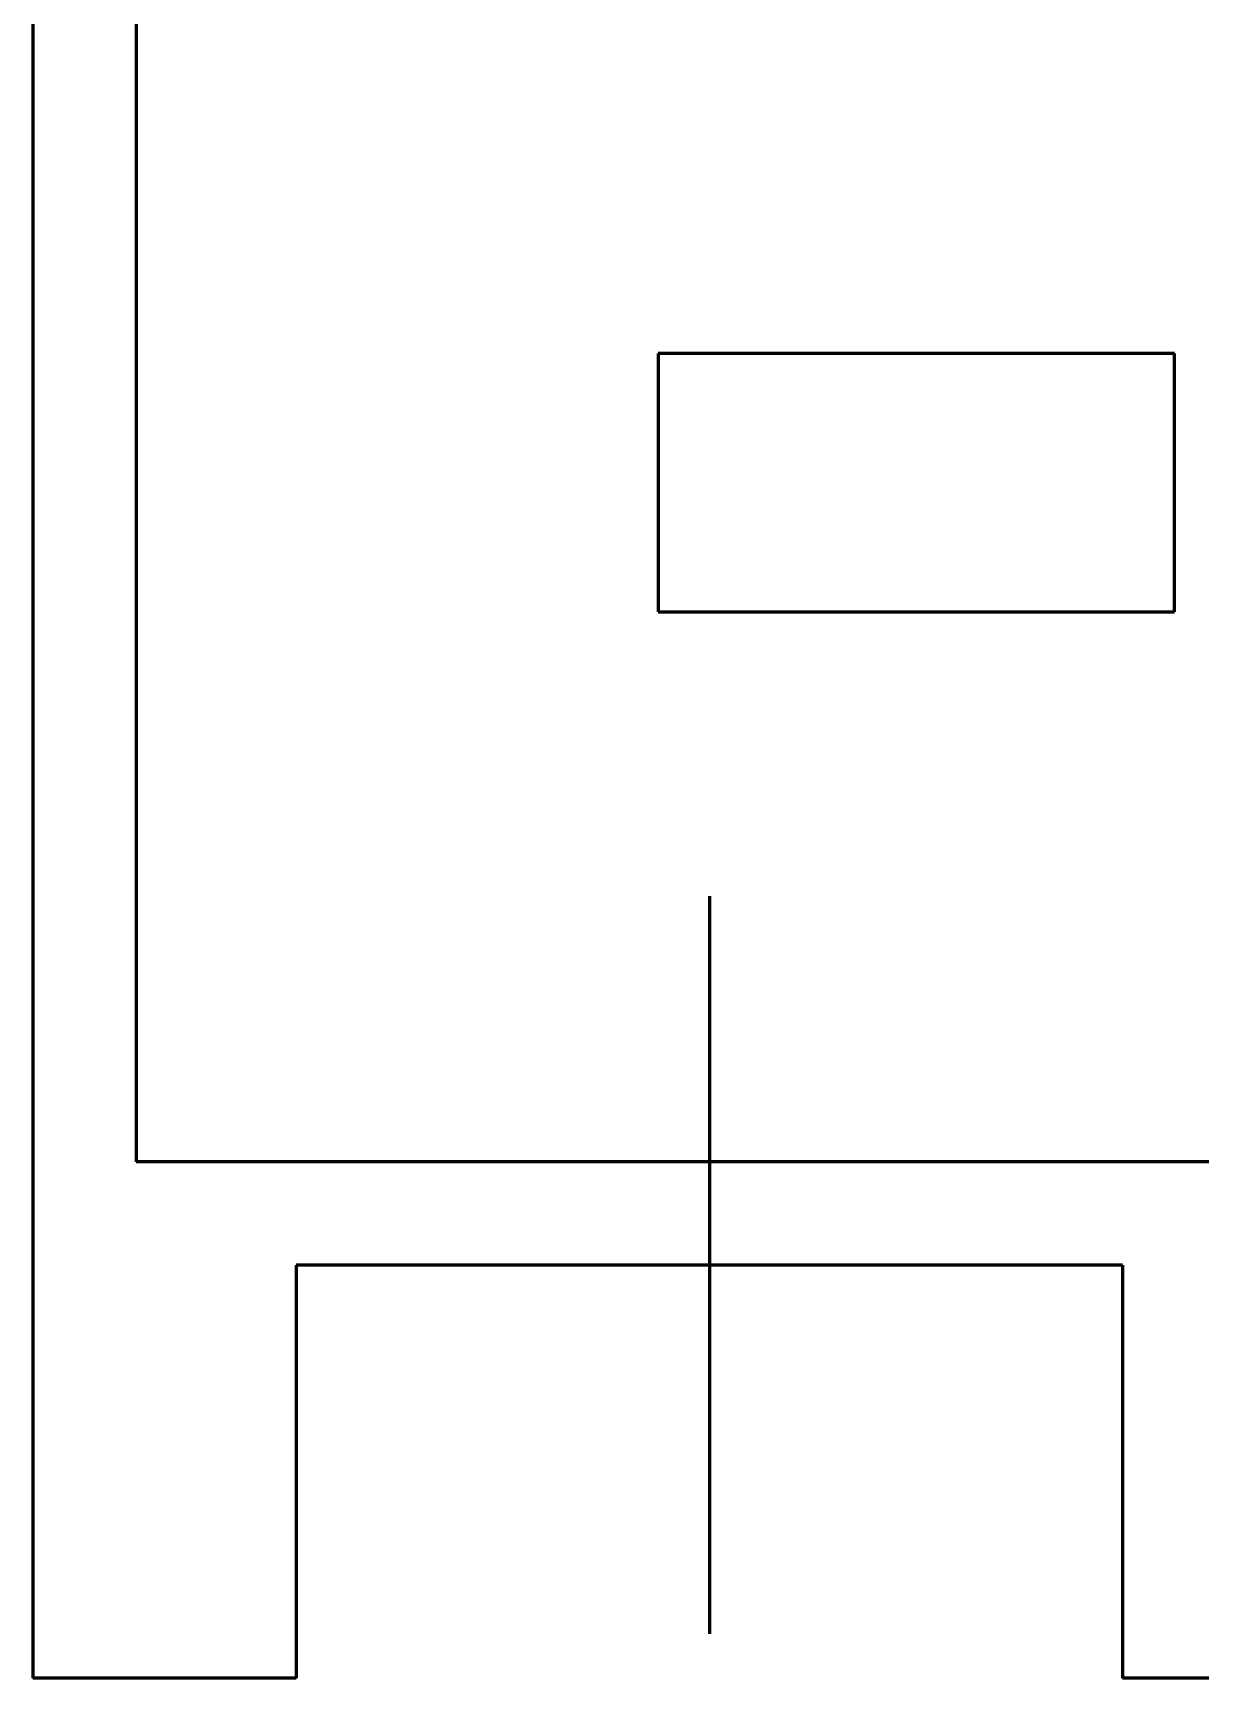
# Model space of a CAD drawing. Extents: x 0 to 297, y 0 to 292.
# Drawn here: x 179.39 to 185.04, y 98.77 to 106.74 of the extents above; entities that cross this region are included whole.
import ezdxf

# ---------------------------------------------------------------- set-up
doc = ezdxf.new("R2010")
doc.units = 0
doc.header["$MEASUREMENT"] = 0
doc.linetypes.add('K5LT_BASIC', pattern=[0])
doc.layers.add('Системный слой', color=7, linetype='Continuous')

# ---------------------------------------------------------------- blocks, each defined once
blk = doc.blocks.new('*U')
at = {"layer": 'Системный слой', "linetype": 'K5LT_BASIC', "lineweight": 60}
for p, q in [((184.918, 105.1825), (182.418, 105.1825)), ((182.418, 105.1825), (182.418, 103.9325)), ((184.918, 103.9325), (184.918, 105.1825)), ((182.418, 103.9325), (184.918, 103.9325))]:
    blk.add_line(p, q, dxfattribs=at)

msp = doc.modelspace()

# ---------------------------------------------------------------- linework, layer by layer
at = {"layer": 'Системный слой', "linetype": 'K5LT_BASIC', "lineweight": 60}
for p, q in [((179.3913, 112.0189), (179.3913, 106.5779)), ((179.3913, 112.0189), (179.3913, 100.5189)), ((179.8917, 112.0189), (179.8917, 101.2689)), ((179.3913, 106.5779), (179.3913, 98.7689)), ((182.6666, 102.5551), (182.6666, 98.9832)), ((187.3913, 101.2689), (179.8917, 101.2689)), ((184.6666, 100.7692), (180.6666, 100.7692)), ((180.6666, 100.7692), (180.6666, 98.7692)), ((184.6666, 100.7692), (184.667, 98.7692)), ((180.6666, 98.7692), (179.3913, 98.7689)), ((189.1416, 98.7692), (184.667, 98.7692))]:
    msp.add_line(p, q, dxfattribs=at)

# ---------------------------------------------------------------- block references
at = {"layer": 'Системный слой'}
msp.add_blockref('*U', (0, 0), dxfattribs=at)
msp.add_blockref('*U', (0, 0), dxfattribs=at)
msp.add_blockref('*U', (0, 0), dxfattribs=at)
msp.add_blockref('*U', (0, 0), dxfattribs=at)
msp.add_blockref('*U', (0, 0), dxfattribs=at)
msp.add_blockref('*U', (0, 0), dxfattribs=at)
msp.add_blockref('*U', (0, 0), dxfattribs=at)
msp.add_blockref('*U', (0, 0), dxfattribs=at)
msp.add_blockref('*U', (0, 0), dxfattribs=at)
msp.add_blockref('*U', (0, 0), dxfattribs=at)
msp.add_blockref('*U', (0, 0), dxfattribs=at)
msp.add_blockref('*U', (0, 0), dxfattribs=at)
msp.add_blockref('*U', (0, 0), dxfattribs=at)
msp.add_blockref('*U', (0, 0), dxfattribs=at)
msp.add_blockref('*U', (0, 0), dxfattribs=at)
msp.add_blockref('*U', (0, 0), dxfattribs=at)
msp.add_blockref('*U', (0, 0), dxfattribs=at)
msp.add_blockref('*U', (0, 0), dxfattribs=at)
msp.add_blockref('*U', (0, 0), dxfattribs=at)
msp.add_blockref('*U', (0, 0), dxfattribs=at)
msp.add_blockref('*U', (0, 0), dxfattribs=at)
msp.add_blockref('*U', (0, 0), dxfattribs=at)
msp.add_blockref('*U', (0, 0), dxfattribs=at)
msp.add_blockref('*U', (0, 0), dxfattribs=at)
msp.add_blockref('*U', (0, 0), dxfattribs=at)
msp.add_blockref('*U', (0, 0), dxfattribs=at)
msp.add_blockref('*U', (0, 0), dxfattribs=at)
msp.add_blockref('*U', (0, 0), dxfattribs=at)
msp.add_blockref('*U', (0, 0), dxfattribs=at)
msp.add_blockref('*U', (0, 0), dxfattribs=at)
msp.add_blockref('*U', (0, 0), dxfattribs=at)
msp.add_blockref('*U', (0, 0), dxfattribs=at)
msp.add_blockref('*U', (0, 0), dxfattribs=at)
msp.add_blockref('*U', (0, 0), dxfattribs=at)
msp.add_blockref('*U', (0, 0), dxfattribs=at)
msp.add_blockref('*U', (0, 0), dxfattribs=at)
msp.add_blockref('*U', (0, 0), dxfattribs=at)
msp.add_blockref('*U', (0, 0), dxfattribs=at)
msp.add_blockref('*U', (0, 0), dxfattribs=at)
msp.add_blockref('*U', (0, 0), dxfattribs=at)
msp.add_blockref('*U', (0, 0), dxfattribs=at)
msp.add_blockref('*U', (0, 0), dxfattribs=at)
msp.add_blockref('*U', (0, 0), dxfattribs=at)
msp.add_blockref('*U', (0, 0), dxfattribs=at)
msp.add_blockref('*U', (0, 0), dxfattribs=at)
msp.add_blockref('*U', (0, 0), dxfattribs=at)
msp.add_blockref('*U', (0, 0), dxfattribs=at)
msp.add_blockref('*U', (0, 0), dxfattribs=at)
msp.add_blockref('*U', (0, 0), dxfattribs=at)
msp.add_blockref('*U', (0, 0), dxfattribs=at)
msp.add_blockref('*U', (0, 0), dxfattribs=at)
msp.add_blockref('*U', (0, 0), dxfattribs=at)
msp.add_blockref('*U', (0, 0), dxfattribs=at)
msp.add_blockref('*U', (0, 0), dxfattribs=at)
msp.add_blockref('*U', (0, 0), dxfattribs=at)
msp.add_blockref('*U', (0, 0), dxfattribs=at)
msp.add_blockref('*U', (0, 0), dxfattribs=at)
msp.add_blockref('*U', (0, 0), dxfattribs=at)
msp.add_blockref('*U', (0, 0), dxfattribs=at)
msp.add_blockref('*U', (0, 0), dxfattribs=at)
msp.add_blockref('*U', (0, 0), dxfattribs=at)
msp.add_blockref('*U', (0, 0), dxfattribs=at)
msp.add_blockref('*U', (0, 0), dxfattribs=at)
msp.add_blockref('*U', (0, 0), dxfattribs=at)
msp.add_blockref('*U', (0, 0), dxfattribs=at)
msp.add_blockref('*U', (0, 0), dxfattribs=at)
msp.add_blockref('*U', (0, 0), dxfattribs=at)
msp.add_blockref('*U', (0, 0), dxfattribs=at)
msp.add_blockref('*U', (0, 0), dxfattribs=at)
msp.add_blockref('*U', (0, 0), dxfattribs=at)
msp.add_blockref('*U', (0, 0), dxfattribs=at)
msp.add_blockref('*U', (0, 0), dxfattribs=at)
msp.add_blockref('*U', (0, 0), dxfattribs=at)
msp.add_blockref('*U', (0, 0), dxfattribs=at)
msp.add_blockref('*U', (0, 0), dxfattribs=at)
msp.add_blockref('*U', (0, 0), dxfattribs=at)
msp.add_blockref('*U', (0, 0), dxfattribs=at)
msp.add_blockref('*U', (0, 0), dxfattribs=at)
msp.add_blockref('*U', (0, 0), dxfattribs=at)
msp.add_blockref('*U', (0, 0), dxfattribs=at)
msp.add_blockref('*U', (0, 0), dxfattribs=at)
msp.add_blockref('*U', (0, 0), dxfattribs=at)
msp.add_blockref('*U', (0, 0), dxfattribs=at)
msp.add_blockref('*U', (0, 0), dxfattribs=at)
msp.add_blockref('*U', (0, 0), dxfattribs=at)
msp.add_blockref('*U', (0, 0), dxfattribs=at)
msp.add_blockref('*U', (0, 0), dxfattribs=at)
msp.add_blockref('*U', (0, 0), dxfattribs=at)
msp.add_blockref('*U', (0, 0), dxfattribs=at)
msp.add_blockref('*U', (0, 0), dxfattribs=at)
msp.add_blockref('*U', (0, 0), dxfattribs=at)
msp.add_blockref('*U', (0, 0), dxfattribs=at)
msp.add_blockref('*U', (0, 0), dxfattribs=at)
msp.add_blockref('*U', (0, 0), dxfattribs=at)
msp.add_blockref('*U', (0, 0), dxfattribs=at)
msp.add_blockref('*U', (0, 0), dxfattribs=at)
msp.add_blockref('*U', (0, 0), dxfattribs=at)
msp.add_blockref('*U', (0, 0), dxfattribs=at)
msp.add_blockref('*U', (0, 0), dxfattribs=at)
msp.add_blockref('*U', (0, 0), dxfattribs=at)
msp.add_blockref('*U', (0, 0), dxfattribs=at)
msp.add_blockref('*U', (0, 0), dxfattribs=at)
msp.add_blockref('*U', (0, 0), dxfattribs=at)
msp.add_blockref('*U', (0, 0), dxfattribs=at)
msp.add_blockref('*U', (0, 0), dxfattribs=at)
msp.add_blockref('*U', (0, 0), dxfattribs=at)
msp.add_blockref('*U', (0, 0), dxfattribs=at)
msp.add_blockref('*U', (0, 0), dxfattribs=at)
msp.add_blockref('*U', (0, 0), dxfattribs=at)
msp.add_blockref('*U', (0, 0), dxfattribs=at)
msp.add_blockref('*U', (0, 0), dxfattribs=at)
msp.add_blockref('*U', (0, 0), dxfattribs=at)
msp.add_blockref('*U', (0, 0), dxfattribs=at)
msp.add_blockref('*U', (0, 0), dxfattribs=at)
msp.add_blockref('*U', (0, 0), dxfattribs=at)
msp.add_blockref('*U', (0, 0), dxfattribs=at)
msp.add_blockref('*U', (0, 0), dxfattribs=at)
msp.add_blockref('*U', (0, 0), dxfattribs=at)
msp.add_blockref('*U', (0, 0), dxfattribs=at)
msp.add_blockref('*U', (0, 0), dxfattribs=at)
msp.add_blockref('*U', (0, 0), dxfattribs=at)
msp.add_blockref('*U', (0, 0), dxfattribs=at)
msp.add_blockref('*U', (0, 0), dxfattribs=at)
msp.add_blockref('*U', (0, 0), dxfattribs=at)
msp.add_blockref('*U', (0, 0), dxfattribs=at)
msp.add_blockref('*U', (0, 0), dxfattribs=at)
msp.add_blockref('*U', (0, 0), dxfattribs=at)
msp.add_blockref('*U', (0, 0), dxfattribs=at)
msp.add_blockref('*U', (0, 0), dxfattribs=at)
msp.add_blockref('*U', (0, 0), dxfattribs=at)
msp.add_blockref('*U', (0, 0), dxfattribs=at)
msp.add_blockref('*U', (0, 0), dxfattribs=at)
msp.add_blockref('*U', (0, 0), dxfattribs=at)
msp.add_blockref('*U', (0, 0), dxfattribs=at)
msp.add_blockref('*U', (0, 0), dxfattribs=at)
msp.add_blockref('*U', (0, 0), dxfattribs=at)
msp.add_blockref('*U', (0, 0), dxfattribs=at)
msp.add_blockref('*U', (0, 0), dxfattribs=at)
msp.add_blockref('*U', (0, 0), dxfattribs=at)
msp.add_blockref('*U', (0, 0), dxfattribs=at)
msp.add_blockref('*U', (0, 0), dxfattribs=at)
msp.add_blockref('*U', (0, 0), dxfattribs=at)
msp.add_blockref('*U', (0, 0), dxfattribs=at)
msp.add_blockref('*U', (0, 0), dxfattribs=at)
msp.add_blockref('*U', (0, 0), dxfattribs=at)
msp.add_blockref('*U', (0, 0), dxfattribs=at)
msp.add_blockref('*U', (0, 0), dxfattribs=at)
msp.add_blockref('*U', (0, 0), dxfattribs=at)
msp.add_blockref('*U', (0, 0), dxfattribs=at)
msp.add_blockref('*U', (0, 0), dxfattribs=at)
msp.add_blockref('*U', (0, 0), dxfattribs=at)
msp.add_blockref('*U', (0, 0), dxfattribs=at)
msp.add_blockref('*U', (0, 0), dxfattribs=at)
msp.add_blockref('*U', (0, 0), dxfattribs=at)
msp.add_blockref('*U', (0, 0), dxfattribs=at)
msp.add_blockref('*U', (0, 0), dxfattribs=at)
msp.add_blockref('*U', (0, 0), dxfattribs=at)
msp.add_blockref('*U', (0, 0), dxfattribs=at)
msp.add_blockref('*U', (0, 0), dxfattribs=at)
msp.add_blockref('*U', (0, 0), dxfattribs=at)
msp.add_blockref('*U', (0, 0), dxfattribs=at)
msp.add_blockref('*U', (0, 0), dxfattribs=at)
msp.add_blockref('*U', (0, 0), dxfattribs=at)
msp.add_blockref('*U', (0, 0), dxfattribs=at)
msp.add_blockref('*U', (0, 0), dxfattribs=at)
msp.add_blockref('*U', (0, 0), dxfattribs=at)
msp.add_blockref('*U', (0, 0), dxfattribs=at)
msp.add_blockref('*U', (0, 0), dxfattribs=at)
msp.add_blockref('*U', (0, 0), dxfattribs=at)
msp.add_blockref('*U', (0, 0), dxfattribs=at)
msp.add_blockref('*U', (0, 0), dxfattribs=at)
msp.add_blockref('*U', (0, 0), dxfattribs=at)
msp.add_blockref('*U', (0, 0), dxfattribs=at)
msp.add_blockref('*U', (0, 0), dxfattribs=at)
msp.add_blockref('*U', (0, 0), dxfattribs=at)
msp.add_blockref('*U', (0, 0), dxfattribs=at)
msp.add_blockref('*U', (0, 0), dxfattribs=at)
msp.add_blockref('*U', (0, 0), dxfattribs=at)
msp.add_blockref('*U', (0, 0), dxfattribs=at)
msp.add_blockref('*U', (0, 0), dxfattribs=at)
msp.add_blockref('*U', (0, 0), dxfattribs=at)
msp.add_blockref('*U', (0, 0), dxfattribs=at)
msp.add_blockref('*U', (0, 0), dxfattribs=at)
msp.add_blockref('*U', (0, 0), dxfattribs=at)
msp.add_blockref('*U', (0, 0), dxfattribs=at)
msp.add_blockref('*U', (0, 0), dxfattribs=at)
msp.add_blockref('*U', (0, 0), dxfattribs=at)
msp.add_blockref('*U', (0, 0), dxfattribs=at)
msp.add_blockref('*U', (0, 0), dxfattribs=at)
msp.add_blockref('*U', (0, 0), dxfattribs=at)
msp.add_blockref('*U', (0, 0), dxfattribs=at)
msp.add_blockref('*U', (0, 0), dxfattribs=at)
msp.add_blockref('*U', (0, 0), dxfattribs=at)
msp.add_blockref('*U', (0, 0), dxfattribs=at)
msp.add_blockref('*U', (0, 0), dxfattribs=at)
msp.add_blockref('*U', (0, 0), dxfattribs=at)
msp.add_blockref('*U', (0, 0), dxfattribs=at)
msp.add_blockref('*U', (0, 0), dxfattribs=at)
msp.add_blockref('*U', (0, 0), dxfattribs=at)
msp.add_blockref('*U', (0, 0), dxfattribs=at)
msp.add_blockref('*U', (0, 0), dxfattribs=at)
msp.add_blockref('*U', (0, 0), dxfattribs=at)
msp.add_blockref('*U', (0, 0), dxfattribs=at)
msp.add_blockref('*U', (0, 0), dxfattribs=at)
msp.add_blockref('*U', (0, 0), dxfattribs=at)
msp.add_blockref('*U', (0, 0), dxfattribs=at)
msp.add_blockref('*U', (0, 0), dxfattribs=at)
msp.add_blockref('*U', (0, 0), dxfattribs=at)
msp.add_blockref('*U', (0, 0), dxfattribs=at)
msp.add_blockref('*U', (0, 0), dxfattribs=at)
msp.add_blockref('*U', (0, 0), dxfattribs=at)
msp.add_blockref('*U', (0, 0), dxfattribs=at)
msp.add_blockref('*U', (0, 0), dxfattribs=at)
msp.add_blockref('*U', (0, 0), dxfattribs=at)
msp.add_blockref('*U', (0, 0), dxfattribs=at)
msp.add_blockref('*U', (0, 0), dxfattribs=at)
msp.add_blockref('*U', (0, 0), dxfattribs=at)
msp.add_blockref('*U', (0, 0), dxfattribs=at)
msp.add_blockref('*U', (0, 0), dxfattribs=at)
msp.add_blockref('*U', (0, 0), dxfattribs=at)
msp.add_blockref('*U', (0, 0), dxfattribs=at)
msp.add_blockref('*U', (0, 0), dxfattribs=at)
msp.add_blockref('*U', (0, 0), dxfattribs=at)
msp.add_blockref('*U', (0, 0), dxfattribs=at)
msp.add_blockref('*U', (0, 0), dxfattribs=at)
msp.add_blockref('*U', (0, 0), dxfattribs=at)
msp.add_blockref('*U', (0, 0), dxfattribs=at)
msp.add_blockref('*U', (0, 0), dxfattribs=at)
msp.add_blockref('*U', (0, 0), dxfattribs=at)
msp.add_blockref('*U', (0, 0), dxfattribs=at)
msp.add_blockref('*U', (0, 0), dxfattribs=at)
msp.add_blockref('*U', (0, 0), dxfattribs=at)
msp.add_blockref('*U', (0, 0), dxfattribs=at)
msp.add_blockref('*U', (0, 0), dxfattribs=at)
msp.add_blockref('*U', (0, 0), dxfattribs=at)
msp.add_blockref('*U', (0, 0), dxfattribs=at)
msp.add_blockref('*U', (0, 0), dxfattribs=at)
msp.add_blockref('*U', (0, 0), dxfattribs=at)
msp.add_blockref('*U', (0, 0), dxfattribs=at)
msp.add_blockref('*U', (0, 0), dxfattribs=at)
msp.add_blockref('*U', (0, 0), dxfattribs=at)
msp.add_blockref('*U', (0, 0), dxfattribs=at)
msp.add_blockref('*U', (0, 0), dxfattribs=at)
msp.add_blockref('*U', (0, 0), dxfattribs=at)
msp.add_blockref('*U', (0, 0), dxfattribs=at)
msp.add_blockref('*U', (0, 0), dxfattribs=at)
msp.add_blockref('*U', (0, 0), dxfattribs=at)
msp.add_blockref('*U', (0, 0), dxfattribs=at)
msp.add_blockref('*U', (0, 0), dxfattribs=at)
msp.add_blockref('*U', (0, 0), dxfattribs=at)
msp.add_blockref('*U', (0, 0), dxfattribs=at)
msp.add_blockref('*U', (0, 0), dxfattribs=at)
msp.add_blockref('*U', (0, 0), dxfattribs=at)
msp.add_blockref('*U', (0, 0), dxfattribs=at)
msp.add_blockref('*U', (0, 0), dxfattribs=at)
msp.add_blockref('*U', (0, 0), dxfattribs=at)
msp.add_blockref('*U', (0, 0), dxfattribs=at)
msp.add_blockref('*U', (0, 0), dxfattribs=at)
msp.add_blockref('*U', (0, 0), dxfattribs=at)
msp.add_blockref('*U', (0, 0), dxfattribs=at)
msp.add_blockref('*U', (0, 0), dxfattribs=at)
msp.add_blockref('*U', (0, 0), dxfattribs=at)
msp.add_blockref('*U', (0, 0), dxfattribs=at)
msp.add_blockref('*U', (0, 0), dxfattribs=at)
msp.add_blockref('*U', (0, 0), dxfattribs=at)
msp.add_blockref('*U', (0, 0), dxfattribs=at)
msp.add_blockref('*U', (0, 0), dxfattribs=at)
msp.add_blockref('*U', (0, 0), dxfattribs=at)
msp.add_blockref('*U', (0, 0), dxfattribs=at)
msp.add_blockref('*U', (0, 0), dxfattribs=at)
msp.add_blockref('*U', (0, 0), dxfattribs=at)
msp.add_blockref('*U', (0, 0), dxfattribs=at)
msp.add_blockref('*U', (0, 0), dxfattribs=at)
msp.add_blockref('*U', (0, 0), dxfattribs=at)
msp.add_blockref('*U', (0, 0), dxfattribs=at)
msp.add_blockref('*U', (0, 0), dxfattribs=at)
msp.add_blockref('*U', (0, 0), dxfattribs=at)
msp.add_blockref('*U', (0, 0), dxfattribs=at)
msp.add_blockref('*U', (0, 0), dxfattribs=at)
msp.add_blockref('*U', (0, 0), dxfattribs=at)
msp.add_blockref('*U', (0, 0), dxfattribs=at)
msp.add_blockref('*U', (0, 0), dxfattribs=at)
msp.add_blockref('*U', (0, 0), dxfattribs=at)
msp.add_blockref('*U', (0, 0), dxfattribs=at)
msp.add_blockref('*U', (0, 0), dxfattribs=at)
msp.add_blockref('*U', (0, 0), dxfattribs=at)
msp.add_blockref('*U', (0, 0), dxfattribs=at)
msp.add_blockref('*U', (0, 0), dxfattribs=at)
msp.add_blockref('*U', (0, 0), dxfattribs=at)
msp.add_blockref('*U', (0, 0), dxfattribs=at)
msp.add_blockref('*U', (0, 0), dxfattribs=at)
msp.add_blockref('*U', (0, 0), dxfattribs=at)
msp.add_blockref('*U', (0, 0), dxfattribs=at)
msp.add_blockref('*U', (0, 0), dxfattribs=at)
msp.add_blockref('*U', (0, 0), dxfattribs=at)
msp.add_blockref('*U', (0, 0), dxfattribs=at)
msp.add_blockref('*U', (0, 0), dxfattribs=at)
msp.add_blockref('*U', (0, 0), dxfattribs=at)
msp.add_blockref('*U', (0, 0), dxfattribs=at)
msp.add_blockref('*U', (0, 0), dxfattribs=at)
msp.add_blockref('*U', (0, 0), dxfattribs=at)
msp.add_blockref('*U', (0, 0), dxfattribs=at)
msp.add_blockref('*U', (0, 0), dxfattribs=at)
msp.add_blockref('*U', (0, 0), dxfattribs=at)
msp.add_blockref('*U', (0, 0), dxfattribs=at)
msp.add_blockref('*U', (0, 0), dxfattribs=at)
msp.add_blockref('*U', (0, 0), dxfattribs=at)
msp.add_blockref('*U', (0, 0), dxfattribs=at)
msp.add_blockref('*U', (0, 0), dxfattribs=at)
msp.add_blockref('*U', (0, 0), dxfattribs=at)
msp.add_blockref('*U', (0, 0), dxfattribs=at)
msp.add_blockref('*U', (0, 0), dxfattribs=at)
msp.add_blockref('*U', (0, 0), dxfattribs=at)
msp.add_blockref('*U', (0, 0), dxfattribs=at)
msp.add_blockref('*U', (0, 0), dxfattribs=at)
msp.add_blockref('*U', (0, 0), dxfattribs=at)
msp.add_blockref('*U', (0, 0), dxfattribs=at)
msp.add_blockref('*U', (0, 0), dxfattribs=at)
msp.add_blockref('*U', (0, 0), dxfattribs=at)
msp.add_blockref('*U', (0, 0), dxfattribs=at)
msp.add_blockref('*U', (0, 0), dxfattribs=at)
msp.add_blockref('*U', (0, 0), dxfattribs=at)
msp.add_blockref('*U', (0, 0), dxfattribs=at)
msp.add_blockref('*U', (0, 0), dxfattribs=at)
msp.add_blockref('*U', (0, 0), dxfattribs=at)
msp.add_blockref('*U', (0, 0), dxfattribs=at)
msp.add_blockref('*U', (0, 0), dxfattribs=at)
msp.add_blockref('*U', (0, 0), dxfattribs=at)
msp.add_blockref('*U', (0, 0), dxfattribs=at)
msp.add_blockref('*U', (0, 0), dxfattribs=at)
msp.add_blockref('*U', (0, 0), dxfattribs=at)
msp.add_blockref('*U', (0, 0), dxfattribs=at)
msp.add_blockref('*U', (0, 0), dxfattribs=at)
msp.add_blockref('*U', (0, 0), dxfattribs=at)
msp.add_blockref('*U', (0, 0), dxfattribs=at)
msp.add_blockref('*U', (0, 0), dxfattribs=at)
msp.add_blockref('*U', (0, 0), dxfattribs=at)
msp.add_blockref('*U', (0, 0), dxfattribs=at)
msp.add_blockref('*U', (0, 0), dxfattribs=at)
msp.add_blockref('*U', (0, 0), dxfattribs=at)
msp.add_blockref('*U', (0, 0), dxfattribs=at)
msp.add_blockref('*U', (0, 0), dxfattribs=at)
msp.add_blockref('*U', (0, 0), dxfattribs=at)
msp.add_blockref('*U', (0, 0), dxfattribs=at)
msp.add_blockref('*U', (0, 0), dxfattribs=at)
msp.add_blockref('*U', (0, 0), dxfattribs=at)
msp.add_blockref('*U', (0, 0), dxfattribs=at)
msp.add_blockref('*U', (0, 0), dxfattribs=at)
msp.add_blockref('*U', (0, 0), dxfattribs=at)
msp.add_blockref('*U', (0, 0), dxfattribs=at)
msp.add_blockref('*U', (0, 0), dxfattribs=at)
msp.add_blockref('*U', (0, 0), dxfattribs=at)
msp.add_blockref('*U', (0, 0), dxfattribs=at)
msp.add_blockref('*U', (0, 0), dxfattribs=at)
msp.add_blockref('*U', (0, 0), dxfattribs=at)
msp.add_blockref('*U', (0, 0), dxfattribs=at)
msp.add_blockref('*U', (0, 0), dxfattribs=at)
msp.add_blockref('*U', (0, 0), dxfattribs=at)
msp.add_blockref('*U', (0, 0), dxfattribs=at)
msp.add_blockref('*U', (0, 0), dxfattribs=at)
msp.add_blockref('*U', (0, 0), dxfattribs=at)
msp.add_blockref('*U', (0, 0), dxfattribs=at)
msp.add_blockref('*U', (0, 0), dxfattribs=at)
msp.add_blockref('*U', (0, 0), dxfattribs=at)

doc.saveas('drawing.dxf')
